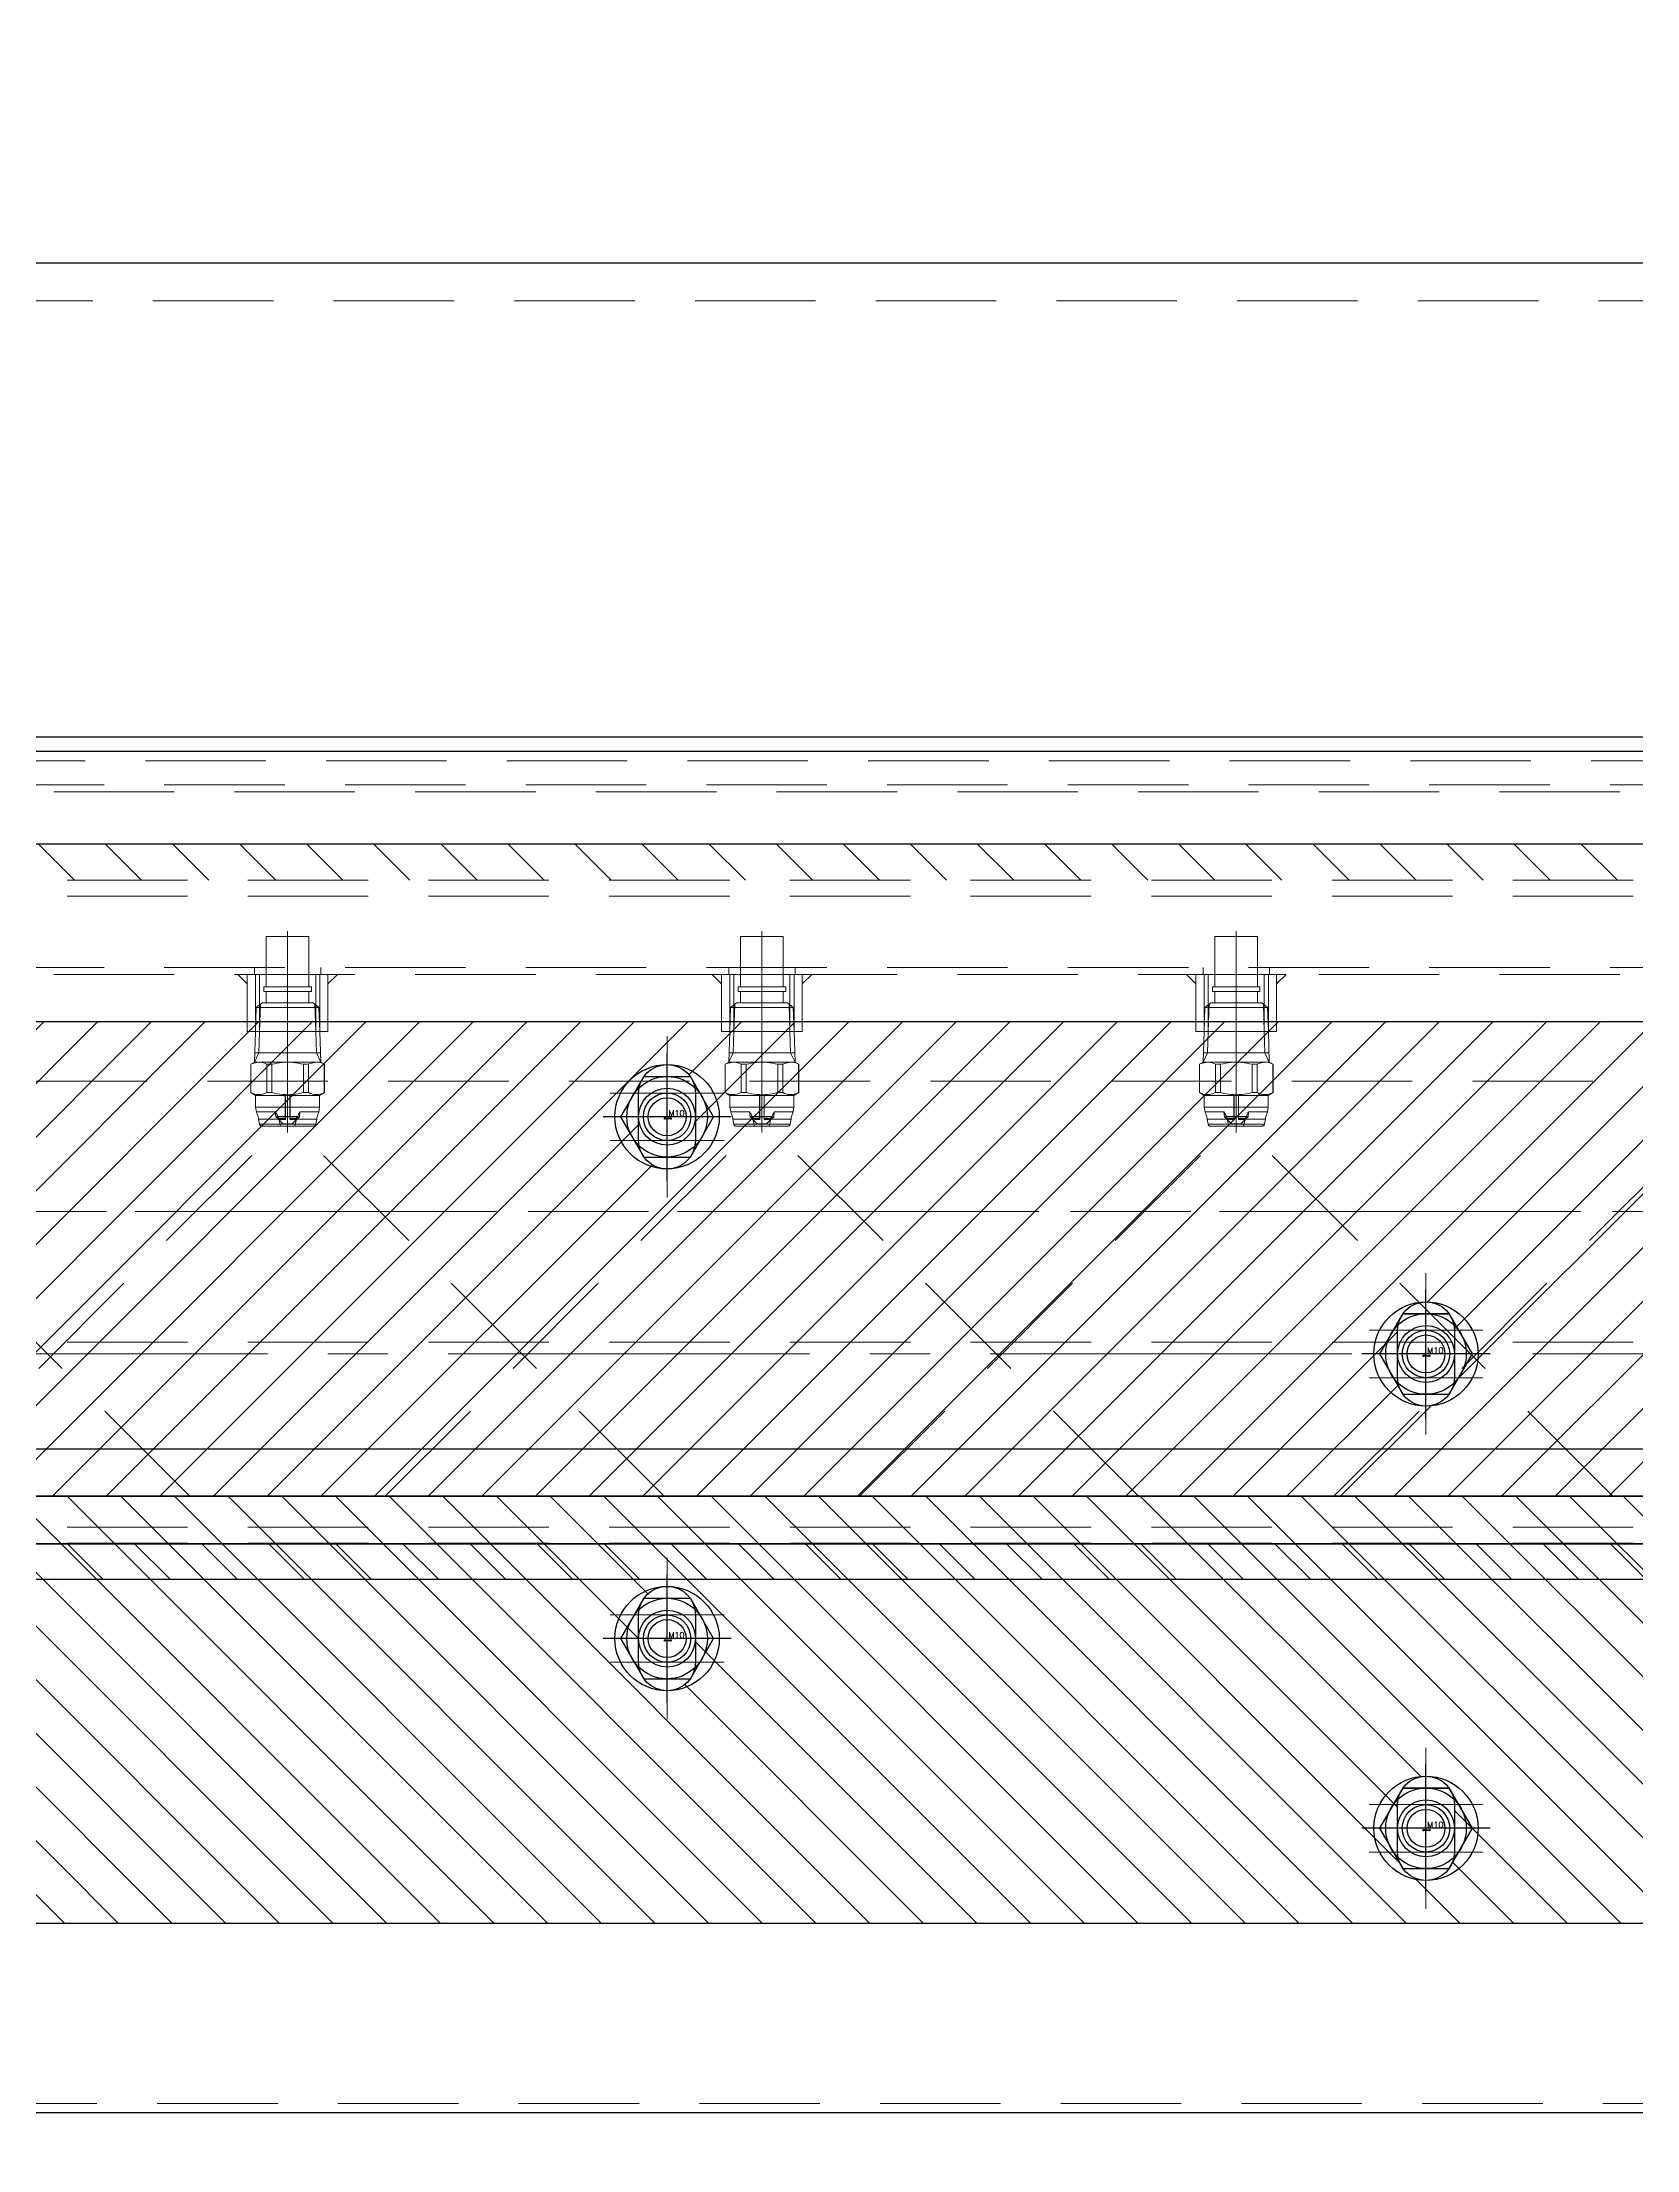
# Model space of a CAD drawing. Header units: millimetres. Extents: x -8731 to 85711, y -14522 to 31379.
# Drawn here: x 76051.1 to 76387.3, y 1649.9 to 2094.2 of the extents above; entities that cross this region are included whole.
import ezdxf
from ezdxf import colors
from ezdxf.entities.mleader import LeaderData, LeaderLine
from ezdxf.enums import TextEntityAlignment as Align
from ezdxf.math import Vec2, Vec3

# ---------------------------------------------------------------- set-up
doc = ezdxf.new("R2010")
doc.units = ezdxf.units.MM
doc.header["$LTSCALE"] = 4
doc.header["$PDMODE"] = 99
doc.header["$PDSIZE"] = 1
for name, pattern in [('CENTER2', [28.575, 19.05, -3.175, 3.175, -3.175]), ('HIDDEN', [9.525, 6.35, -3.175]), ('PHANTOM2', [31.75, 15.875, -3.175, 3.175, -3.175, 3.175, -3.175])]:
    doc.linetypes.add(name, pattern=pattern)
for name, color, linetype, lineweight in [('04_HIDDEN', 2, 'HIDDEN', 13), ('05_CENTER', 4, 'CENTER2', 13), ('06_PHANTOM', 2, 'PHANTOM2', 13), ('08_DIM', 3, 'Continuous', 13)]:
    doc.layers.add(name, color=color, linetype=linetype, lineweight=lineweight)
doc.layers.add('10_DRAFT', color=8, linetype='Continuous', lineweight=0, plot=False)
doc.styles.add('KSS_TXT', font='txt.shx', dxfattribs={"bigfont": 'extfont2.shx'})
doc.styles.add('KSS_TXT_L', font='txt.shx', dxfattribs={"height": 9, "bigfont": 'extfont2.shx'})
doc.styles.get("Standard").update_dxf_attribs({"font": 'txt.shx', "bigfont": 'extfont2.shx'})
doc.dimstyles.new('KSS_DIM', dxfattribs={"dimscale": 3, "dimtxt": 3, "dimasz": 2.5, "dimexe": 1.25, "dimexo": 0.625, "dimtad": 1, "dimdsep": 46, "dimtxsty": 'KSS_TXT', "dimblk": 'OPEN30', "dimcen": 0, "dimazin": 2, "dimtfac": 0.75, "dimtmove": 0, "dimatfit": 3, "dimldrblk": 'OPEN30', "dimfxl": 1, "dimtolj": 1, "dimarcsym": 0})
pattern_1 = [(45, (-37378.324, 1191.48), (-7.0710678, 7.0710678), [])]

# ---------------------------------------------------------------- blocks, each defined once
blk = doc.blocks.new('AM_BALLOON1')
at = {"transparency": 16777216}
blk.add_circle((0, 0), 5, dxfattribs=at)
blk.add_attdef('B_NUMBER', text='', height=3, dxfattribs=at).set_placement((0, 0), align=Align.MIDDLE_CENTER)
blk = doc.blocks.new('_OPEN')
at = {"color": 0, "linetype": 'ByBlock'}
for p, q in [((-1, 0.167), (0, 0)), ((0, 0), (-1, -0.167)), ((0, 0), (-1, 0))]:
    blk.add_line(p, q, dxfattribs=at)
blk = doc.blocks.new('A$C07C31A19_1_1_1')
at = {"color": 0}
blk.add_lwpolyline([(-1000, 950), (1000, 950), (1000, 850), (-1000, 850)], close=True, dxfattribs=at)
at = {"layer": '04_HIDDEN'}
blk.add_line((-1000, 942), (1000, 942), dxfattribs=at)
blk = doc.blocks.new('_Open30')
at = {"color": 0, "linetype": 'ByBlock', "lineweight": -2}
for p, q in [((-1, 0.268), (0, 0)), ((0, 0), (-1, -0.268)), ((0, 0), (-1, 0))]:
    blk.add_line(p, q, dxfattribs=at)
blk = doc.blocks.new('*D4655')
at = {"layer": '08_DIM', "color": 0, "lineweight": -2, "transparency": 16777216}
for p, q in [((74752.86, 1934.57), (74752.86, 2191.06)), ((76652.86, 1934.57), (76652.86, 2191.06)), ((74790.36, 2172.31), (76615.36, 2172.31))]:
    blk.add_line(p, q, dxfattribs=at)
at = {"layer": 'Defpoints', "color": 0, "transparency": 16777216}
for p in [(76652.86, 2172.31), (74752.86, 1925.19), (76652.86, 1925.19)]:
    blk.add_point(p, dxfattribs=at)
at = {"layer": '08_DIM', "color": 0, "lineweight": -2, "transparency": 16777216, "xscale": 37.5, "yscale": 37.5, "zscale": 37.5, "rotation": 180}
blk.add_blockref('_Open30', (74752.86, 2172.31), dxfattribs=at)
at = {"layer": '08_DIM', "color": 0, "lineweight": -2, "transparency": 16777216, "xscale": 37.5, "yscale": 37.5, "zscale": 37.5}
blk.add_blockref('_Open30', (76652.86, 2172.31), dxfattribs=at)
at = {"layer": '08_DIM', "color": 0, "transparency": 16777216, "char_height": 45, "attachment_point": 5, "style": 'KSS_TXT'}
for s, insert in [('\\A1;1900', (76120.91, 2204.18)), ('\\A1;(濾布幅)', (76120.91, 2140.43))]:
    blk.add_mtext(s, dxfattribs=dict(at, insert=insert))
blk = doc.blocks.new('A$C10D23A00_1_1_1')
at = {"color": 0}
for points in [[(-959, 30), (959, 30)], [(959, -30), (-959, -30)]]:
    blk.add_lwpolyline(points, dxfattribs=at)
at = {"layer": '05_CENTER'}
blk.add_line((1081.54, 0), (-1081.54, 0), dxfattribs=at)
blk = doc.blocks.new('A$C398827A2_1_1_1')
blk.add_blockref('A$C10D23A00_1_1_1', (1050, -60.5))
blk = doc.blocks.new('A$C762A3C0D_1_1')
blk.add_blockref('A$C398827A2_1_1_1', (0, -69.5))
blk = doc.blocks.new('A$C7E840582_1_1_1')
h = blk.add_hatch()
h.set_pattern_fill('_USER', color=3, scale=10, angle=45, pattern_type=0)
h.set_pattern_definition(pattern_1)
h.paths.add_polyline_path([(980, 69.9), (979, 69.9), (979, 77.5), (980, 76.5)])
h.paths.add_polyline_path([(979, 69.9), (-980, 69.9), (-980, 76.5), (-979, 77.5), (979, 77.5)])
h = blk.add_hatch()
h.set_pattern_fill('_USER', color=3, scale=10, angle=45, pattern_type=0)
h.set_pattern_definition(pattern_1)
h.paths.add_polyline_path([(979, -77.5), (980, -76.5), (980, -69.9), (979, -69.9)])
h.paths.add_polyline_path([(979, -69.9), (-980, -69.9), (-980, -76.5), (-979, -77.5), (979, -77.5)])
at = {"color": 0}
blk.add_lwpolyline([(-979, 77.5), (979, 77.5), (980, 76.5), (980, -76.5), (979, -77.5), (-979, -77.5), (-980, -76.5), (-980, 76.5)], close=True, dxfattribs=at)
at = {"layer": '04_HIDDEN'}
for p, q in [((-980, 69.9), (980, 69.9)), ((-980, 66.5), (980, 66.5)), ((-980, -66.5), (980, -66.5)), ((-980, -69.9), (980, -69.9))]:
    blk.add_line(p, q, dxfattribs=at)
for points in [[(-980, 27.5), (980, 27.5)], [(980, -27.5), (-980, -27.5)]]:
    blk.add_lwpolyline(points, dxfattribs=at)
at = {"layer": '05_CENTER'}
blk.add_line((-1232.35, 0), (1092.61, 0), dxfattribs=at)
blk = doc.blocks.new('A$C141724F6_1_1')
at = {"xscale": -1, "rotation": 180}
blk.add_blockref('A$C7E840582_1_1_1', (1050, -73), dxfattribs=at)
blk = doc.blocks.new('A$C28002627_1_1_1')
at = {"color": 0, "linetype": 'CENTER2'}
for p, q in [((0, -11.18), (0, 11.18)), ((-11.18, 0), (11.18, 0))]:
    blk.add_line(p, q, dxfattribs=at)
at = {"color": 0}
for p, q in [((-9.81, 0), (-4.91, 8.5)), ((-4.91, 8.5), (4.91, 8.5)), ((4.91, 8.5), (9.81, 0)), ((-4.91, -8.5), (-9.81, 0)), ((9.81, 0), (4.91, -8.5)), ((4.91, -8.5), (-4.91, -8.5))]:
    blk.add_line(p, q, dxfattribs=at)
at = {"layer": '10_DRAFT', "style": 'KSS_TXT_L'}
blk.add_text('BT-M10', height=0.3, dxfattribs=at).set_placement((-0.7, -0.54))
blk = doc.blocks.new('A$C11D0153E_1_1')
at = {"color": 0}
blk.add_lwpolyline([(27, -150), (2033, -150), (2035, -148), (2035, -3), (25, -3), (25, -148)], close=True, dxfattribs=at)
for centre in [(1510, -80), (1670, -130)]:
    blk.add_circle(centre, 6, dxfattribs=at)
at = {"layer": '04_HIDDEN'}
blk.add_line((2035, -5), (25, -5), dxfattribs=at)
at = {"layer": '05_CENTER'}
for p, q in [((1510, -89.34), (1510, -70.66)), ((1500.66, -80), (1519.34, -80)), ((1670, -139.34), (1670, -120.66)), ((1660.66, -130), (1679.34, -130))]:
    blk.add_line(p, q, dxfattribs=at)
at = {"layer": '04_HIDDEN'}
for p in [(1510, -80), (1670, -130)]:
    blk.add_blockref('A$C28002627_1_1_1', p, dxfattribs=at)
blk = doc.blocks.new('A$C46CA3476_1_1')
at = {"color": 0}
blk.add_lwpolyline([(-998, -20), (998, -20), (1000, -18), (1000, 68), (998, 70), (-998, 70), (-1000, 68), (-1000, -18)], close=True, dxfattribs=at)
for centre in [(480, 50), (640, 0)]:
    blk.add_circle(centre, 6, dxfattribs=at)
at = {"layer": '05_CENTER'}
for p, q in [((480, 40.66), (480, 59.34)), ((470.66, 50), (489.34, 50)), ((640, -9.34), (640, 9.34)), ((630.66, 0), (649.34, 0))]:
    blk.add_line(p, q, dxfattribs=at)
blk = doc.blocks.new('10b_2_1')
at = {"color": 0, "linetype": 'CENTER2'}
for p, q in [((0, -13.51), (0, 13.51)), ((13.51, 0), (-13.51, 0))]:
    blk.add_line(p, q, dxfattribs=at)
at = {"color": 0}
for p, q in [((-4.9, 8.49), (-9.8, 0)), ((-4.9, 8.49), (4.9, 8.49)), ((9.8, 0), (4.9, 8.49)), ((-9.8, 0), (-4.9, -8.49)), ((4.9, -8.49), (9.8, 0)), ((-4.9, -8.49), (4.9, -8.49))]:
    blk.add_line(p, q, dxfattribs=at)
for radius in [11, 8.49, 5, 4]:
    blk.add_circle((0, 0), radius, dxfattribs=at)
at = {"layer": '10_DRAFT', "style": 'KSS_TXT'}
blk.add_text('M10', height=1.25, dxfattribs=at).set_placement((0.26, 0.12))
blk = doc.blocks.new('A$C67362F98_1_1')
at = {"color": 0}
blk.add_lwpolyline([(1100, -20), (-1150, -20), (-1150, 20), (1100, 20)], close=True, dxfattribs=at)
at = {"color": 3}
for points in [[(391.5, -20), (389.5, -20), (391.5, -22), (391.5, -22)], [(408.5, -20), (410.5, -20), (408.5, -22), (408.5, -22)], [(491.5, -20), (489.5, -20), (491.5, -22), (491.5, -22)], [(508.5, -20), (510.5, -20), (508.5, -22), (508.5, -22)], [(591.5, -20), (589.5, -20), (591.5, -22), (591.5, -22)], [(608.5, -20), (610.5, -20), (608.5, -22), (608.5, -22)]]:
    blk.add_lwpolyline(points, close=True, dxfattribs=at)
for points in [[(391.5, -20), (391.5, -32), (408.5, -32), (408.5, -20)], [(491.5, -20), (491.5, -32), (508.5, -32), (508.5, -20)], [(591.5, -20), (591.5, -32), (608.5, -32), (608.5, -20)]]:
    blk.add_lwpolyline(points, close=True)
at = {"layer": '04_HIDDEN'}
for p, q in [((1100, 18.5), (-1150, 18.5)), ((-1150, -18.5), (1100, -18.5)), ((393, -18.5), (393, -20)), ((393.23, -20), (393.23, -32)), ((394.09, -20), (394.09, -32)), ((405.91, -20), (405.91, -32)), ((406.77, -20), (406.77, -32)), ((407, -18.5), (407, -20)), ((493, -18.5), (493, -20)), ((493.23, -20), (493.23, -32)), ((494.09, -20), (494.09, -32)), ((505.91, -20), (505.91, -32)), ((506.77, -20), (506.77, -32)), ((507, -18.5), (507, -20)), ((593, -18.5), (593, -20)), ((593.23, -20), (593.23, -32)), ((594.09, -20), (594.09, -32)), ((605.91, -20), (605.91, -32)), ((606.77, -20), (606.77, -32)), ((607, -18.5), (607, -20))]:
    blk.add_line(p, q, dxfattribs=at)
at = {"layer": '05_CENTER'}
for p, q in [((400, -35.32), (400, -16.28)), ((500, -35.32), (500, -16.28)), ((600, -35.32), (600, -16.28))]:
    blk.add_line(p, q, dxfattribs=at)
blk = doc.blocks.new('A$C3DF50A72_1_1')
at = {"color": 0}
for p, q in [((2.37, 4.5), (0, 4.5)), ((3.37, 4.5), (14, 4.5)), ((14, 4.5), (14, -4.5)), ((2.37, -4.5), (0, -4.5)), ((14, -4.5), (3.37, -4.5))]:
    blk.add_line(p, q, dxfattribs=at)
blk.add_lwpolyline([(2.37, 5), (3.37, 5), (3.37, -5), (2.37, -5)], close=True, dxfattribs=at)
at = {"layer": '05_CENTER', "color": 0}
blk.add_line((0, 0), (15.13, 0), dxfattribs=at)
blk = doc.blocks.new('1／4MVEP9010S303Wa_1_1')
at = {"color": 0}
for p, q in [((-19.99, 5.42), (-19.99, -5.42)), ((-19.58, 5.93), (-18.49, 6.13)), ((-19.58, 5.93), (-19.58, -5.93)), ((-15.99, 6.75), (-16.99, 6.57)), ((-13.49, 6.75), (-15.99, 6.75)), ((-15.99, 6.75), (-15.99, -6.75)), ((-12.91, 7.75), (-13.49, 6.75)), ((-13.49, 6.75), (-13.49, -6.75)), ((-6.94, 7.75), (-12.91, 7.75)), ((-12.91, 7.75), (-12.91, 7.73)), ((-12.91, 7.73), (-6.94, 7.73)), ((-6.49, 6.97), (-6.94, 7.75)), ((-6.94, 7.75), (-6.94, 7.73)), ((-6.49, 6.97), (-6.49, -6.97)), ((-4.49, 6.05), (-6.49, 6.97)), ((0, 6.77), (-6.49, 6.97)), ((-4.49, -6.91), (-4.49, 6.91)), ((0, 5.91), (-4.49, 6.05)), ((-6.94, 4.4), (-12.91, 4.4)), ((-12.91, 4.4), (-12.91, 3.33)), ((-12.91, 3.33), (-6.94, 3.33)), ((-6.94, 4.4), (-6.94, 3.33)), ((-6.94, -3.33), (-12.91, -3.33)), ((-12.91, -3.33), (-12.91, -4.4)), ((-12.91, -4.4), (-6.94, -4.4)), ((-6.94, -3.33), (-6.94, -4.4)), ((-18.49, -6.13), (-19.58, -5.93)), ((-16.99, -6.57), (-15.99, -6.75)), ((-15.99, -6.75), (-13.49, -6.75)), ((-13.49, -6.75), (-12.91, -7.75)), ((-6.94, -7.73), (-12.91, -7.73)), ((-12.91, -7.73), (-12.91, -7.75)), ((-12.91, -7.75), (-6.94, -7.75)), ((-6.94, -7.75), (-6.49, -6.97)), ((-6.94, -7.73), (-6.94, -7.75)), ((-4.49, -6.05), (-6.49, -6.97)), ((-6.49, -6.97), (0, -6.77)), ((0, -5.91), (-4.49, -6.05))]:
    blk.add_line(p, q, dxfattribs=at)
for points in [[(-19.58, 5.93), (-19.66, 5.91), (-19.75, 5.87), (-19.81, 5.82), (-19.87, 5.75), (-19.92, 5.68), (-19.96, 5.6), (-19.98, 5.52), (-19.99, 5.43), (-19.99, 5.42)], [(-18.49, 6.13), (-18.24, 6.18), (-17.99, 6.24), (-17.76, 6.3), (-17.54, 6.37), (-17.36, 6.43), (-17.28, 6.46), (-17.2, 6.49), (-17.09, 6.53), (-17.05, 6.55), (-17.02, 6.56), (-16.99, 6.57), (-16.99, 6.57)], [(-12.91, 4.4), (-13.07, 4.74), (-13.19, 5.08), (-13.28, 5.42), (-13.33, 5.78), (-13.34, 6.13), (-13.32, 6.49), (-13.26, 6.8), (-13.17, 7.11), (-13.05, 7.42), (-12.91, 7.73)], [(-6.94, 7.73), (-6.79, 7.39), (-6.66, 7.05), (-6.57, 6.7), (-6.52, 6.35), (-6.51, 5.99), (-6.54, 5.64), (-6.6, 5.33), (-6.68, 5.02), (-6.8, 4.71), (-6.94, 4.4)], [(-12.91, -3.33), (-13.04, -2.77), (-13.15, -2.21), (-13.23, -1.65), (-13.3, -1.08), (-13.34, -0.5), (-13.35, 0.07), (-13.33, 0.62), (-13.29, 1.16), (-13.23, 1.7), (-13.14, 2.25), (-13.04, 2.79), (-12.91, 3.33)], [(-6.94, 3.33), (-6.81, 2.77), (-6.71, 2.21), (-6.62, 1.65), (-6.56, 1.08), (-6.52, 0.5), (-6.51, -0.08), (-6.52, -0.62), (-6.56, -1.16), (-6.63, -1.7), (-6.71, -2.25), (-6.82, -2.79), (-6.94, -3.33)], [(-12.91, -7.73), (-13.07, -7.39), (-13.19, -7.05), (-13.28, -6.7), (-13.33, -6.35), (-13.34, -5.99), (-13.32, -5.64), (-13.26, -5.33), (-13.17, -5.02), (-13.05, -4.71), (-12.91, -4.4)], [(-6.94, -4.4), (-6.79, -4.74), (-6.66, -5.08), (-6.57, -5.42), (-6.52, -5.78), (-6.51, -6.13), (-6.54, -6.49), (-6.6, -6.8), (-6.68, -7.11), (-6.8, -7.42), (-6.94, -7.73)], [(-19.99, -5.42), (-19.98, -5.53), (-19.95, -5.62), (-19.91, -5.7), (-19.86, -5.77), (-19.79, -5.83), (-19.72, -5.88), (-19.64, -5.91), (-19.58, -5.93)], [(-16.99, -6.57), (-17, -6.57), (-17.05, -6.55), (-17.14, -6.52), (-17.25, -6.47), (-17.4, -6.42), (-17.59, -6.36), (-17.8, -6.29), (-18.04, -6.23), (-18.3, -6.17), (-18.49, -6.13)]]:
    blk.add_lwpolyline(points, dxfattribs=at)
at = {"layer": '04_HIDDEN', "color": 0}
for p, q in [((-18.49, 1.89), (-18.49, 6.13)), ((-16.99, 2.6), (-16.99, 6.57)), ((-18.49, 1.89), (-19.99, 1.54)), ((-19.49, 0.98), (-18.59, 1.89)), ((-19.49, 0.98), (-19.49, -0.98)), ((-18.59, 0.46), (-18.59, 1.89)), ((-13.49, 0.46), (-18.59, 0.46)), ((-17.99, 2.5), (-18.39, 2.1)), ((-18.39, 0.5), (-18.39, 2.1)), ((-13.49, 0.5), (-18.39, 0.5)), ((-16.99, 2.6), (-17.99, 2.5)), ((-17.99, 2.5), (-17.99, -2.5)), ((-17.96, 2.07), (-17.99, 2.06)), ((-17.96, 2.07), (-17.96, -2.07)), ((-19.99, -1.54), (-18.49, -1.89)), ((-18.59, -1.89), (-19.49, -0.98)), ((-13.49, -0.46), (-18.59, -0.46)), ((-18.59, -1.89), (-18.59, -0.46)), ((-18.49, -6.13), (-18.49, -1.89)), ((-18.39, -0.5), (-13.49, -0.5)), ((-18.39, -2.1), (-18.39, -0.5)), ((-18.39, -2.1), (-17.99, -2.5)), ((-17.96, -2.07), (-17.99, -2.06)), ((-17.99, -2.5), (-16.99, -2.6)), ((-16.99, -6.57), (-16.99, -2.6))]:
    blk.add_line(p, q, dxfattribs=at)
for points in [[(-18.59, 1.89), (-18.52, 1.96), (-18.45, 2.03), (-18.41, 2.07), (-18.4, 2.09), (-18.39, 2.1)], [(-18.39, 0.5), (-18.39, 0.5), (-18.41, 0.49), (-18.44, 0.48), (-18.49, 0.47), (-18.55, 0.46), (-18.59, 0.46)], [(-17.99, 2.06), (-18.23, 1.97), (-18.36, 1.93), (-18.49, 1.89)], [(-16.99, 2.6), (-17, 2.6), (-17.03, 2.57), (-17.09, 2.53), (-17.18, 2.47), (-17.3, 2.4), (-17.45, 2.31), (-17.63, 2.22), (-17.79, 2.14), (-17.96, 2.07)], [(-18.59, -0.46), (-18.53, -0.46), (-18.47, -0.47), (-18.43, -0.49), (-18.4, -0.5), (-18.39, -0.5)], [(-18.39, -2.1), (-18.39, -2.1), (-18.4, -2.09), (-18.41, -2.08), (-18.45, -2.04), (-18.52, -1.96), (-18.59, -1.89)], [(-18.49, -1.89), (-18.36, -1.93), (-18.24, -1.96), (-18.11, -2.01), (-17.99, -2.06)], [(-17.96, -2.07), (-17.74, -2.17), (-17.53, -2.27), (-17.34, -2.38), (-17.26, -2.43), (-17.18, -2.47), (-17.09, -2.53), (-17.02, -2.58), (-16.99, -2.6), (-16.99, -2.6)]]:
    blk.add_lwpolyline(points, dxfattribs=at)
at = {"layer": '05_CENTER', "color": 0}
blk.add_line((-21.29, 0), (6.01, 0), dxfattribs=at)
at = {"layer": '10_DRAFT'}
for p, q in [((0, 6.77), (0, -6.77)), ((5.01, 6.61), (0, 6.77)), ((5.73, 5.73), (0, 5.91)), ((6.01, 5.39), (5.01, 6.61)), ((5.01, 6.61), (5.01, -6.61)), ((6.01, 5.39), (6.01, -5.39)), ((6.01, 5.38), (6.01, -5.38)), ((5.73, -5.73), (0, -5.91)), ((0, -6.77), (5.01, -6.61)), ((5.01, -6.61), (6.01, -5.39))]:
    blk.add_line(p, q, dxfattribs=at)
blk.add_blockref('A$C3DF50A72_1_1', (6.01, 0), dxfattribs=at)
blk = doc.blocks.new('A$C0C3B4FB7_1_1')
at = {"color": 4}
for p, q in [((379.41, -110), (300, -30.59)), ((320.59, -110), (400, -30.59)), ((479.41, -110), (400, -30.59)), ((420.59, -110), (500, -30.59)), ((579.41, -110), (500, -30.59)), ((520.59, -110), (600, -30.59)), ((679.41, -110), (600, -30.59)), ((620.59, -110), (700, -30.59))]:
    blk.add_line(p, q, dxfattribs=at)
blk.add_blockref('A$C67362F98_1_1', (0, 20))
at = {"color": 4, "xscale": -1, "rotation": 270}
for p in [(400, -12), (500, -12), (600, -12)]:
    blk.add_blockref('1／4MVEP9010S303Wa_1_1', p, dxfattribs=at)
blk = doc.blocks.new('A$C75D40B34_1_1')
h = blk.add_hatch()
h.set_pattern_fill('_USER', color=3, scale=8, angle=45, pattern_type=0)
h.set_pattern_definition([(45, (8933.499, 6951.158), (-5.656854, 5.656854), [])])
h.paths.add_polyline_path([(-998, 70), (-1000, 68), (-1000, -28), (-998, -30), (998, -30), (1000, -28), (1000, 68), (998, 70)])
h.paths.add_polyline_path([(-954, 5), (-954, -5, -1), (-966, -5), (-966, 5, -1)], flags=16)
h.paths.add_polyline_path([(-806, 45), (-806, 55, -1), (-794, 55), (-794, 45, -1)], flags=16)
h.paths.add_polyline_path([(-634, 5), (-634, -5, -1), (-646, -5), (-646, 5, -1)], flags=16)
h.paths.add_polyline_path([(-486, 45), (-486, 55, -1), (-474, 55), (-474, 45, -1)], flags=16)
h.paths.add_polyline_path([(-326, 5, -1), (-314, 5), (-314, -5, -1), (-326, -5)], flags=16)
h.paths.add_polyline_path([(-166, 45), (-166, 55, -1), (-154, 55), (-154, 45, -1)], flags=16)
h.paths.add_polyline_path([(-6, 5, -1), (6, 5), (6, -5, -1), (-6, -5)], flags=16)
h.paths.add_polyline_path([(154, 45), (154, 55, -1), (166, 55), (166, 45, -1)], flags=16)
h.paths.add_polyline_path([(314, 5, -1), (326, 5), (326, -5, -1), (314, -5)], flags=16)
h.paths.add_polyline_path([(474, 45), (474, 55, -1), (486, 55), (486, 45, -1)], flags=16)
h.paths.add_polyline_path([(634, 5, -1), (646, 5), (646, -5, -1), (634, -5)], flags=16)
h.paths.add_polyline_path([(794, 45), (794, 55, -1), (806, 55), (806, 45, -1)], flags=16)
h.paths.add_polyline_path([(954, 5, -1), (966, 5), (966, -5, -1), (954, -5)], flags=16)
at = {"color": 0}
blk.add_lwpolyline([(-998, -30), (998, -30), (1000, -28), (1000, 68), (998, 70), (-998, 70), (-1000, 68), (-1000, -28)], close=True, dxfattribs=at)
for points in [[(486, 55), (486, 45, -1), (474, 45), (474, 55, -1)], [(646, 5), (646, -5, -1), (634, -5), (634, 5, -1)]]:
    blk.add_lwpolyline(points, format="xyb", close=True, dxfattribs=at)
at = {"layer": '05_CENTER'}
for p, q in [((480, 33), (480, 67)), ((492, 55), (468, 55)), ((492, 50), (468, 50)), ((492, 45), (468, 45)), ((640, -17), (640, 17)), ((652, 5), (628, 5)), ((652, 0), (628, 0)), ((652, -5), (628, -5))]:
    blk.add_line(p, q, dxfattribs=at)
blk = doc.blocks.new('A$C433F3B64_1_1')
at = {"color": 0}
blk.add_lwpolyline([(-1200, 60), (1200, 60), (1200, -60), (-1200, -60)], close=True, dxfattribs=at)
for centre in [(480, 40), (640, 0)]:
    blk.add_circle(centre, 6, dxfattribs=at)
at = {"layer": '04_HIDDEN'}
blk.add_line((1198, -58), (-1198, -58), dxfattribs=at)
at = {"layer": '05_CENTER'}
for p, q in [((480, 30.66), (480, 49.34)), ((470.66, 40), (489.34, 40)), ((640, -9.34), (640, 9.34)), ((630.66, 0), (649.34, 0))]:
    blk.add_line(p, q, dxfattribs=at)
at = {"layer": '04_HIDDEN'}
for p in [(480, 40), (640, 0)]:
    blk.add_blockref('A$C28002627_1_1_1', p, dxfattribs=at)
blk = doc.blocks.new('A$C4E6B2AD6_1_1')
h = blk.add_hatch()
h.set_pattern_fill('_USER', color=3, scale=8, angle=135, pattern_type=0)
h.set_pattern_definition([(135, (9279.8095, 5252.723), (-5.656854, -5.656854), [])])
h.paths.add_polyline_path([(-998, 70), (-1000, 68), (-1000, -18), (-998, -20), (998, -20), (1000, -18), (1000, 68), (998, 70)])
h.paths.add_polyline_path([(-954, 5), (-954, -5, -1), (-966, -5), (-966, 5, -1)], flags=16)
h.paths.add_polyline_path([(-806, 35), (-806, 45, -1), (-794, 45), (-794, 35, -1)], flags=16)
h.paths.add_polyline_path([(-634, 5), (-634, -5, -1), (-646, -5), (-646, 5, -1)], flags=16)
h.paths.add_polyline_path([(-486, 35), (-486, 45, -1), (-474, 45), (-474, 35, -1)], flags=16)
h.paths.add_polyline_path([(-314, 5), (-314, -5, -1), (-326, -5), (-326, 5, -1)], flags=16)
h.paths.add_polyline_path([(-166, 35), (-166, 45, -1), (-154, 45), (-154, 35, -1)], flags=16)
h.paths.add_polyline_path([(6, 5), (6, -5, -1), (-6, -5), (-6, 5, -1)], flags=16)
h.paths.add_polyline_path([(154, 35), (154, 45, -1), (166, 45), (166, 35, -1)], flags=16)
h.paths.add_polyline_path([(314, 5, -1), (326, 5), (326, -5, -1), (314, -5)], flags=16)
h.paths.add_polyline_path([(474, 35), (474, 45, -1), (486, 45), (486, 35, -1)], flags=16)
h.paths.add_polyline_path([(634, 5, -1), (646, 5), (646, -5, -1), (634, -5)], flags=16)
h.paths.add_polyline_path([(794, 35), (794, 45, -1), (806, 45), (806, 35, -1)], flags=16)
h.paths.add_polyline_path([(954, 5, -1), (966, 5), (966, -5, -1), (954, -5)], flags=16)
at = {"color": 0}
blk.add_lwpolyline([(-998, -20), (998, -20), (1000, -18), (1000, 68), (998, 70), (-998, 70), (-1000, 68), (-1000, -18)], close=True, dxfattribs=at)
for points in [[(486, 45), (486, 35, -1), (474, 35), (474, 45, -1)], [(646, 5), (646, -5, -1), (634, -5), (634, 5, -1)]]:
    blk.add_lwpolyline(points, format="xyb", close=True, dxfattribs=at)
at = {"layer": '05_CENTER'}
for p, q in [((480, 23), (480, 57)), ((492, 45), (468, 45)), ((492, 40), (468, 40)), ((492, 35), (468, 35)), ((640, -17), (640, 17)), ((652, 5), (628, 5)), ((652, 0), (628, 0)), ((652, -5), (628, -5))]:
    blk.add_line(p, q, dxfattribs=at)
blk = doc.blocks.new('A$C01A747DA_1_1')
at = {"color": 0}
blk.add_lwpolyline([(-998, -20), (998, -20), (1000, -18), (1000, 58), (998, 60), (-998, 60), (-1000, 58), (-1000, -18)], close=True, dxfattribs=at)
for centre in [(480, 40), (640, 0)]:
    blk.add_circle(centre, 6, dxfattribs=at)
at = {"layer": '05_CENTER'}
for p, q in [((480, 30.66), (480, 49.34)), ((470.66, 40), (489.34, 40)), ((640, -9.34), (640, 9.34)), ((630.66, 0), (649.34, 0))]:
    blk.add_line(p, q, dxfattribs=at)
blk = doc.blocks.new('A$C745B7B9E_1_1')
at = {"layer": '06_PHANTOM', "color": 6}
blk.add_line((-2000, 30), (-100, 30), dxfattribs=at)
for name, p in [('A$C11D0153E_1_1', (-2080, 190)), ('A$C46CA3476_1_1', (-1050, 60)), ('10b_2_1', (-570, 110)), ('10b_2_1', (-410, 60)), ('A$C433F3B64_1_1', (-1050, -40)), ('A$C01A747DA_1_1', (-1050, -40)), ('10b_2_1', (-570, 0)), ('10b_2_1', (-410, -40))]:
    blk.add_blockref(name, p)
at = {"color": 3}
for name, p in [('A$C75D40B34_1_1', (-1050, 60)), ('A$C4E6B2AD6_1_1', (-1050, -40))]:
    blk.add_blockref(name, p, dxfattribs=at)
at = {"layer": '04_HIDDEN'}
blk.add_blockref('A$C0C3B4FB7_1_1', (-1050, 140), dxfattribs=at)
blk = doc.blocks.new('*D4704')
at = {"layer": '08_DIM', "color": 0, "lineweight": -2, "transparency": 16777216}
for p, q in [((75702.86, 2090.35), (75702.86, 2306.37)), ((76852.86, 1989.57), (76852.86, 2306.37)), ((75740.36, 2287.62), (76815.36, 2287.62))]:
    blk.add_line(p, q, dxfattribs=at)
at = {"layer": 'Defpoints', "color": 0, "transparency": 16777216}
for p in [(76852.86, 2287.62), (75702.86, 2080.97), (76852.86, 1980.19)]:
    blk.add_point(p, dxfattribs=at)
at = {"layer": '08_DIM', "color": 0, "lineweight": -2, "transparency": 16777216, "xscale": 37.5, "yscale": 37.5, "zscale": 37.5, "rotation": 180}
blk.add_blockref('_Open30', (75702.86, 2287.62), dxfattribs=at)
at = {"layer": '08_DIM', "color": 0, "lineweight": -2, "transparency": 16777216, "xscale": 37.5, "yscale": 37.5, "zscale": 37.5}
blk.add_blockref('_Open30', (76852.86, 2287.62), dxfattribs=at)
at = {"layer": '08_DIM', "color": 0, "transparency": 16777216, "insert": (76277.86, 2319.5), "char_height": 45, "attachment_point": 5, "style": 'KSS_TXT'}
blk.add_mtext('\\A1;1150', dxfattribs=at)

msp = doc.modelspace()

# ---------------------------------------------------------------- linework, layer by layer
at = {"layer": '06_PHANTOM', "color": 6}
msp.add_lwpolyline([(74752.86232, 1925.19256), (76652.86232, 1925.19256), (76652.86232, 1310.59256), (74752.86232, 1310.59256)], close=True, dxfattribs=at)

# ---------------------------------------------------------------- block references
for name, p in [('A$C07C31A19_1_1_1', (75702.86232, 1097.69256)), ('A$C745B7B9E_1_1', (76752.86232, 1757.69257)), ('A$C141724F6_1_1', (74652.86232, 1920.69256))]:
    msp.add_blockref(name, p)
at = {"layer": '04_HIDDEN'}
msp.add_blockref('A$C762A3C0D_1_1', (74652.86232, 1947.69256), dxfattribs=at)

# ---------------------------------------------------------------- dimensions: what is measured, and where the dimension line sits
at = {"layer": '08_DIM'}
dim = msp.add_linear_dim(base=(76852.86234, 2287.62214), p1=(75702.86232, 2080.9707), p2=(76852.86234, 1980.19257), dimstyle='KSS_DIM', override={"dimscale": 15}, dxfattribs=at)
dim.commit()
dim.dimension.update_dxf_attribs({"geometry": '*D4704', "text_midpoint": (76277.86233, 2319.49714)})
dim = msp.add_linear_dim(base=(76652.86232, 2172.30891), p1=(74752.86232, 1925.19256), p2=(76652.86232, 1925.19256), dimstyle='KSS_DIM', override={"dimscale": 15, "dimpost": '\\X(濾布幅)'}, dxfattribs=at)
dim.commit()
dim.dimension.update_dxf_attribs({"geometry": '*D4655', "text_midpoint": (76120.91059, 2172.30891), "dimtype": 160})

# ---------------------------------------------------------------- leaders
ml = msp.add_multileader_block('Standard', dxfattribs=at)
ml.set_content('AM_BALLOON1', color=256, scale=15)
ml.set_attribute('B_NUMBER', 'G', width=0)
ml.set_leader_properties(color=256, linetype='ByLayer', lineweight=-1)
ml.set_arrow_properties(name='OPEN')
ml.build(insert=Vec2(0, 0))
ml.multileader.update_dxf_attribs({"leader_type": 0, "has_dogleg": 0, "text_right_attachment_type": 6, "dogleg_length": 0, "arrow_head_size": 30, "scale": 15, "block_connection_type": 1})
ctx = ml.context
ctx.base_point, ctx.scale, ctx.char_height, ctx.arrow_head_size, ctx.landing_gap_size, ctx.plane_origin = Vec3(77538.8127, 2880.80037), 15, 60, 30, 30, Vec3(77538.8127, 2880.80037)
ctx.right_attachment, ctx.attachment_type = 6, 1
notes = []
notes.append((ctx, [(0, (0, 0, 0), (0, 0), (1, 0), 1, [])]))
ctx.block.insert = Vec3(77538.8127, 2880.80037)
at = {"layer": '08_DIM', "color": 4}
ml = msp.add_multileader_mtext('Standard', dxfattribs=at)
ml.set_content('ハンドバルブ(SMC)\\PVH202-02 -1個\\Pサイレンサ(SMC)\\PAN202-02 -1個\\Pワンタッチ継手(SMC)\\PKQ2H06-02NS -5個', color=4)
ml.set_leader_properties()
ml.set_arrow_properties(name='OPEN30')
ml.build(insert=Vec2(0, 0))
ml.multileader.update_dxf_attribs({"text_left_attachment_type": 6, "text_right_attachment_type": 6, "dogleg_length": 0.36, "arrow_head_size": 37.5, "scale": 6})
ctx = ml.context
ctx.base_point, ctx.scale, ctx.char_height, ctx.arrow_head_size, ctx.landing_gap_size, ctx.plane_origin = Vec3(76766.63827, 2880.30658), 6, 45, 37.5, 30, Vec3(76838.46931, 2485.59098)
ctx.left_attachment, ctx.right_attachment = 6, 6
notes.append((ctx, [(0, (1, 1, 0), (76761.23827, 2880.30658), (1, 0), 5.4, [(0, [(75702.86232, 1997.69256)], 0, [])])]))
ctx.mtext.insert, ctx.mtext.flow_direction = Vec3(76796.63827, 2934.30658), 5
at = {"layer": '08_DIM'}
ml = msp.add_multileader_block('Standard', dxfattribs=at)
ml.set_content('AM_BALLOON1', color=256, scale=15)
ml.set_attribute('B_NUMBER', 'H', width=0)
ml.set_leader_properties(color=256, linetype='ByLayer', lineweight=-1)
ml.set_arrow_properties(name='OPEN')
ml.build(insert=Vec2(0, 0))
ml.multileader.update_dxf_attribs({"leader_type": 0, "has_dogleg": 0, "text_right_attachment_type": 6, "dogleg_length": 0, "arrow_head_size": 30, "scale": 15, "block_connection_type": 1})
ctx = ml.context
ctx.base_point, ctx.scale, ctx.char_height, ctx.arrow_head_size, ctx.landing_gap_size, ctx.plane_origin = Vec3(77409.17981, 2739.35861), 15, 60, 30, 30, Vec3(77409.17981, 2739.35861)
ctx.right_attachment, ctx.attachment_type = 6, 1
notes.append((ctx, [(0, (0, 0, 0), (0, 0), (1, 0), 1, [])]))
ctx.block.insert = Vec3(77409.17981, 2739.35861)
ml = msp.add_multileader_block('Standard', dxfattribs=at)
ml.set_content('AM_BALLOON1', color=256, scale=15)
ml.set_attribute('B_NUMBER', 'I', width=0)
ml.set_leader_properties(color=256, linetype='ByLayer', lineweight=-1)
ml.set_arrow_properties(name='OPEN')
ml.build(insert=Vec2(0, 0))
ml.multileader.update_dxf_attribs({"leader_type": 0, "has_dogleg": 0, "text_right_attachment_type": 6, "dogleg_length": 0, "arrow_head_size": 30, "scale": 15, "block_connection_type": 1})
ctx = ml.context
ctx.base_point, ctx.scale, ctx.char_height, ctx.arrow_head_size, ctx.landing_gap_size, ctx.plane_origin = Vec3(77551.89496, 2589.59678), 15, 60, 30, 30, Vec3(77551.89496, 2589.59678)
ctx.right_attachment, ctx.attachment_type = 6, 1
notes.append((ctx, [(0, (0, 0, 0), (0, 0), (1, 0), 1, [])]))
ctx.block.insert = Vec3(77551.89496, 2589.59678)
ml = msp.add_multileader_block('Standard', dxfattribs=at)
ml.set_content('AM_BALLOON1', color=256, scale=6.25)
ml.set_attribute('B_NUMBER', '120', width=0)
ml.set_leader_properties(color=256, linetype='ByLayer', lineweight=-1)
ml.set_arrow_properties(name='OPEN')
ml.build(insert=Vec2(0, 0))
ml.multileader.update_dxf_attribs({"leader_type": 0, "has_dogleg": 0, "text_right_attachment_type": 6, "dogleg_length": 0, "arrow_head_size": 12.5, "scale": 2.5, "block_connection_type": 1})
ctx = ml.context
ctx.base_point, ctx.scale, ctx.char_height, ctx.arrow_head_size, ctx.landing_gap_size, ctx.plane_origin = Vec3(82283.06772, 2548.57113), 2.5, 25, 12.5, 12.5, Vec3(82283.06772, 2548.57113)
ctx.right_attachment, ctx.attachment_type = 6, 1
notes.append((ctx, [(0, (0, 0, 0), (0, 0), (1, 0), 1, [])]))
ctx.block.insert = Vec3(82283.06772, 2548.57113)
for ctx, leaders in notes:
    for number, flags, end, landing, length, lines in leaders:
        leader = LeaderData()
        leader.index, (leader.has_last_leader_line, leader.has_dogleg_vector, leader.attachment_direction) = number, flags
        leader.last_leader_point, leader.dogleg_vector, leader.dogleg_length = Vec3(end), Vec3(landing), length
        for number, points, colour, breaks in lines:
            line = LeaderLine()
            line.index, line.vertices, line.color, line.breaks = number, Vec3.list(points), colors.encode_raw_color(colour), breaks
            leader.lines.append(line)
        ctx.leaders.append(leader)

doc.saveas('drawing.dxf')
